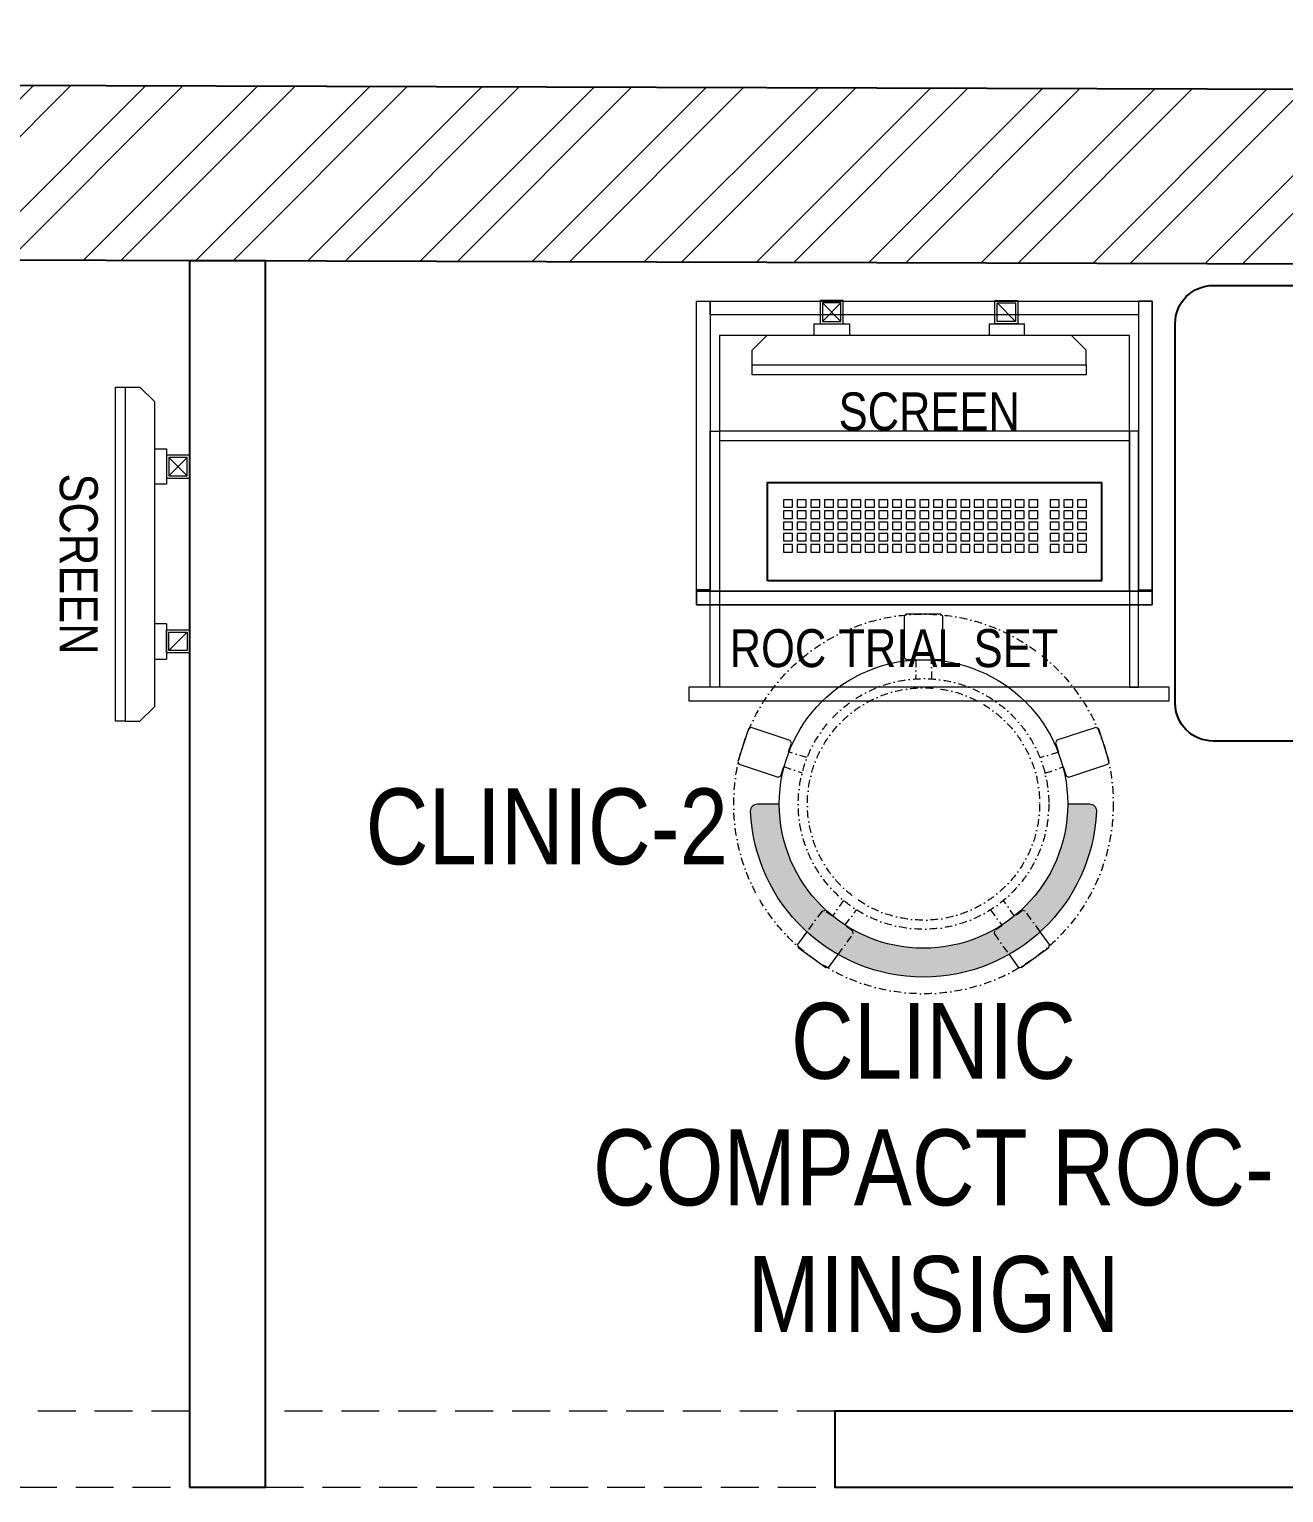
# Model space of a CAD drawing. Header units: millimetres. Extents: x 1938400 to 1950615, y 37176 to 49190.
# Drawn here: x 1945156 to 1946809, y 44842 to 46769 of the extents above; entities that cross this region are included whole.
import ezdxf

# ---------------------------------------------------------------- set-up
doc = ezdxf.new("R2010")
doc.units = ezdxf.units.MM
doc.header["$LTSCALE"] = 40
for name, pattern in [('a_p6_plan_L18$0$HIDDEN', [0.375, 0.25, -0.125]), ('CONTINOUS', [0]), ('DASHDOT2', [0.5, 0.25, -0.125, 0, -0.125]), ('HIDDEN', [9.524999999999995, 6.349999999999998, -3.174999999999998])]:
    doc.linetypes.add(name, pattern=pattern)
doc.layers.add('A-CARPET AREA', color=3, linetype='CONTINOUS', lineweight=0, true_color=0x0aff0a)
doc.layers.add('A-WALL', color=1, linetype='Continuous')
doc.layers.add('PDF_Geometry', color=7, linetype='Continuous')
for name, color, linetype, lineweight in [('HATCH', 9, 'Continuous', 9), ('LENS-CURTAIN', 5, 'a_p6_plan_L18$0$HIDDEN', 9), ('LENS-DIM', 252, 'Continuous', 5), ('LENS-FURNITURE', 13, 'Continuous', 9), ('LENS-PARTITION', 21, 'Continuous', 25), ('LENS-TEXT', 31, 'Continuous', 5), ('LENS_PARTITION', 21, 'Continuous', 25), ('LK-EQPMT', 3, 'Continuous', 18), ('LK-IT', 3, 'Continuous', 18), ('LN-ELEVATION-1', 81, 'Continuous', 13), ('LN-ELEVATION-2', 103, 'Continuous', 20), ('LN-HATCH', 251, 'Continuous', 0)]:
    doc.layers.add(name, color=color, linetype=linetype, lineweight=lineweight)
doc.styles.add('LK TXT', font='Gill Sans MT Condensed Regular.ttf')
doc.styles.get("Standard").update_dxf_attribs({"font": 'Gill Sans MT Condensed Regular.ttf', "height": 100})

# ---------------------------------------------------------------- blocks, each defined once
blk = doc.blocks.new('CLINIC SCREEN')
at = {"layer": 'LK-EQPMT'}
for p, q in [((-103.1090284836336, 42.85441964946222), (-127.4114311772946, 18.55201695591665)), ((-127.4114311772946, 42.85441964946222), (-103.1090284836336, 18.55201695591665)), ((102.7052824410566, 42.85441964946222), (127.007685134602, 18.55201695591665))]:
    blk.add_line(p, q, dxfattribs=at)
at = {"layer": 'LK-EQPMT', "ltscale": 12}
for p, q in [((-220.0000000000082, -19.41163062257681), (-200.5883693773149, 0)), ((200.5883693773149, 0), (-200.5883693773149, 0)), ((-138.5315413423604, 0), (-138.5315413423604, 15.514207008644)), ((-138.5315413423604, 15.514207008644), (-91.98892031613741, 15.514207008644)), ((-91.98892031613741, 15.514207008644), (-91.98892031613741, 0)), ((91.98892031610741, 15.514207008644), (91.98892031610741, 0)), ((91.98892031610741, 15.514207008644), (138.5315413423595, 15.514207008644)), ((138.5315413423595, 0), (138.5315413423595, 15.514207008644)), ((219.9999999999918, -19.41163062257681), (200.5883693773149, 0)), ((-220.0000000000082, -38.82326124538668), (-220.0000000000082, -19.41163062257681)), ((219.9999999999918, -38.82326124538668), (219.9999999999918, -19.41163062257681))]:
    blk.add_line(p, q, dxfattribs=at)
at = {"layer": 'LK-EQPMT'}
for points in [[(-130.4492315140169, 15.51421661919448), (-100.0712281470269, 15.51421661919448), (-100.0712281470269, 45.89221998606814), (-130.4492315140169, 45.89221998606814)], [(-127.4114311772946, 18.55201695591665), (-103.1090284836336, 18.55201695591665), (-103.1090284836336, 42.85441964946222), (-127.4114311772946, 42.85441964946222)], [(130.0454854713243, 15.51421661919448), (99.66748210433435, 15.51421661919448), (99.66748210433435, 45.89221998606814), (130.0454854713243, 45.89221998606814)], [(127.007685134602, 18.55201695591665), (102.7052824410566, 18.55201695591665), (102.7052824410566, 42.85441964946222), (127.007685134602, 42.85441964946222)]]:
    blk.add_lwpolyline(points, close=True, dxfattribs=at)
at = {"layer": 'LK-EQPMT', "ltscale": 12}
blk.add_lwpolyline([(-220.0000000000082, -51.71278328332107), (-220.0000000000082, -38.82326124538668), (219.9999999999918, -38.82326124538668), (219.9999999999918, -51.71278328332107)], close=True, dxfattribs=at)
at = {"layer": 'LK-EQPMT', "ltscale": 12, "insert": (5.199680584678389, -100.4085774972336), "char_height": 50, "attachment_point": 5}
blk.add_mtext_dynamic_manual_height_columns(' SCREEN', width=466.4796511627907, gutter_width=12.5, heights=[0], dxfattribs=at)
blk = doc.blocks.new('A$Cbc15f9d8')
at = {"layer": 'LN-HATCH'}
h = blk.add_hatch(dxfattribs=at)
h.set_pattern_fill('ANSI32', color=256, scale=11, angle=180)
h.set_pattern_definition([(225, (-4658256.187308483, -44958.98772636195), (74.08711299882052, -74.08711299882054), []), (225, (-4658305.578738483, -44958.98772636195), (74.08711299882052, -74.08711299882054), [])])
h.paths.add_polyline_path([(-1249.826642777771, 784.1614988286746), (-1250.520678231493, 554.1625459733186), (8628.43434465118, 524.3522144289454), (8616.460724287668, -3443.629720058409), (8846.45967714302, -3444.323755512595), (8846.59284615889, -3394.323932853178), (8859.127332961187, 753.6571318301138)])
h.paths.add_polyline_path([(-1242.361235323362, 3258.150235200184), (-3302.351856553927, 3264.366378836218), (-3309.029684644193, 1051.376454184181), (-3079.030731787905, 1050.682418729528), (-3073.046939152293, 3033.673390525743), (-1473.054223633371, 3028.845317798551), (-1479.650577996857, 842.8552702207817), (-1249.651625141501, 842.1612347665941)])
h.paths.add_polyline_path([(-2280.515988847241, 557.2706177913349), (-2279.646935756318, 845.2693065846105), (-2872.644235945307, 847.058711038786), (-2873.51328903623, 559.0600222455105)])
h.paths.add_polyline_path([(-3321.187375280076, -2977.60520258185), (-3091.188422424719, -2978.299238036503), (-3080.512346606702, 559.6846541546983), (-3310.511299462989, 560.3786896093517)])
h.paths.add_polyline_path([(-3092.57045824267, -3436.297152853688), (-3322.569411098957, -3435.6031173995), (-3332.005275733769, -6562.58888079191), (-3102.006322878413, -6563.282916246098)])
h.paths.add_polyline_path([(-2508.571574180387, -8077.080524593709), (-2507.808135180734, -7824.081676452071), (-3105.805412605405, -7822.27718427044), (-3104.094464333728, -7255.279765708488), (-3334.093417189084, -7254.585730253835), (-3336.567804461346, -8074.581996956956)])
h.paths.add_polyline_path([(2268.127875007689, -7852.493409803253), (2270.710893915966, -6996.497307000332), (1827.71291080676, -6995.160534364288), (1825.129891898483, -7851.156637166742), (1604.130898066796, -7850.489759621327), (1603.409704703837, -8089.488671502214), (2489.40567092225, -8092.16221677477), (2490.12686428614, -7853.163304893882)])
h.paths.add_polyline_path([(8832.376792507244, -8111.302507592016), (8836.857902007177, -6626.29120752553), (8836.800742821768, -6626.290969675989), (8837.008724780753, -6576.309496141154), (8607.009771924466, -6575.615460686503), (8603.162401469424, -7850.609655865584), (6990.169745136984, -7845.742355047844), (6989.385183319448, -8105.741171319619)])
at = {"layer": 'A-WALL'}
for p, q in [((8859.127332961187, 753.6571318301138), (-1249.826642777771, 784.1614988286746)), ((8628.43434465118, 524.3522144289454), (-1250.520678231493, 554.1625459733186))]:
    blk.add_line(p, q, dxfattribs=at)
blk = doc.blocks.new('MOROTISED TABLE-TRIAL SET 950x600')
at = {"layer": 'PDF_Geometry', "lineweight": 25}
blk.add_lwpolyline([(415.5923622683621, 2.18279e-11), (550.0003704861738, 2.18279e-11, 0.4142524001247118), (599.9958994225599, 50.00260162355697), (599.9958994225599, 899.9973678589085, 0.4142518501714829), (550.0003704861738, 950.0000000000218), (50.00260613719, 950.0000000000218, 0.4142929195148918), (4.605390131e-07, 899.9973678589085), (4.605390131e-07, 50.00260162355697, 0.414163635492108), (50.00260613719, 2.18279e-11), (415.5923622683621, 2.18279e-11)], format="xyb", dxfattribs=at)
blk = doc.blocks.new('TRIAL SET ROC')
at = {"layer": 'LENS-DIM', "ltscale": 0.5}
for points in [[(-400.3652351796627, -364.3162249757442), (-430.3652351796626, -364.3162249757442)], [(169.6347648203373, -364.3162249757442), (139.6347648203373, -364.3162249757442)]]:
    blk.add_lwpolyline(points, dxfattribs=at)
at = {"layer": 'LENS-FURNITURE'}
blk.add_lwpolyline([(-430.3652351796626, 18), (169.6347648203373, 18), (169.6347648203373, -382.3162249757443), (-430.3652351796626, -382.3162249757443)], close=True, dxfattribs=at)
at = {"layer": 'LENS-FURNITURE', "color": 146, "true_color": 0x105689}
for points in [[(-412.3652351796627, -153.6065521437457), (-400.3652351796627, -153.6065521437457), (-400.3652351796628, -490.6065521437458), (-412.3652351796627, -490.6065521437458)], [(139.6347648203373, -153.6065521437458), (-400.3652351796627, -153.6065521437457), (-400.3652351796627, -165.6065521437457), (139.6347648203373, -165.6065521437458)], [(151.6347648203373, -153.6065521437458), (139.6347648203373, -153.6065521437458), (139.6347648203372, -490.6065521437458), (151.6347648203373, -490.6065521437458)], [(192.1347648203373, -490.6065521437458), (-440.8652351796627, -490.6065521437458), (-440.8652351796627, -508.6065521437458), (192.1347648203373, -508.6065521437458)]]:
    blk.add_lwpolyline(points, close=True, dxfattribs=at)
at = {"layer": 'LN-ELEVATION-2'}
for points in [[(-430.3652351796626, 18), (-412.3652351796627, 18), (-412.3652351796627, -362.3162249757442), (-430.3652351796626, -362.3162249757442)], [(-412.3652351796627, 18), (151.6347648203373, 18), (151.6347648203373, 0), (-412.3652351796627, 0)], [(169.6347648203373, 18), (151.6347648203373, 18), (151.6347648203373, -362.3162249757442), (169.6347648203373, -362.3162249757442)], [(169.6347648203373, -364.3162249757442), (-430.3652351796626, -364.3162249757442), (-430.3652351796626, -382.3162249757443), (169.6347648203373, -382.3162249757443)], [(169.6347648203373, -382.3162249757443), (-430.3652351796626, -382.3162249757443), (-430.3652351796626, -364.3162249757442), (169.6347648203373, -364.3162249757442)]]:
    blk.add_lwpolyline(points, close=True, dxfattribs=at)
at = {"layer": 'LN-ELEVATION-2', "linetype": 'HIDDEN', "ltscale": 100}
blk.add_lwpolyline([(-400.3652351796627, -364.3162249757442), (139.6347648203373, -364.3162249757442), (139.6347648203373, -27.35909500904381), (-400.3652351796627, -27.35909500904381)], close=True, dxfattribs=at)
at = {"insert": (-386.8645105547048, -414.1468168679739), "char_height": 50, "attachment_point": 1}
blk.add_mtext_dynamic_manual_height_columns('ROC TRIAL SET', width=625.228464345434, gutter_width=500, heights=[0], dxfattribs=at)
blk = doc.blocks.new('*U34')
at = {"layer": 'LK-EQPMT', "ltscale": 12}
blk.add_lwpolyline([(5.986879315214991, 4.914598100478997), (-5.986879315214991, 4.914598100478997), (-5.986879315214991, -4.914598100478997), (5.986879315214991, -4.914598100478997)], close=True, dxfattribs=at)
blk = doc.blocks.new('*U35')
at = {"color": 0, "linetype": 'ByBlock', "lineweight": -2, "transparency": 16777216}
for p in [(0, 0), (17.96063794564497, 0), (35.92127589128995, 0), (53.88191383693492, 0), (71.8425517825799, 0), (89.80318972822487, 0), (107.7638276738698, 0), (125.7244656195148, 0), (143.6851035651598, 0), (161.6457415108048, 0), (179.6063794564497, 0), (197.5670174020947, 0), (215.5276553477397, 0), (233.4882932933847, 0), (251.4489312390296, 0), (269.4095691846746, 0), (287.3702071303196, 0), (305.3308450759646, 0), (323.2914830216096, 0), (-9e-16, -14.74379430143699), (17.96063794564497, -14.74379430143699), (35.92127589128995, -14.74379430143699), (53.88191383693492, -14.74379430143699), (71.8425517825799, -14.74379430143699), (89.80318972822487, -14.74379430143699), (107.7638276738698, -14.74379430143699), (125.7244656195148, -14.74379430143699), (143.6851035651598, -14.74379430143699), (161.6457415108048, -14.74379430143699), (179.6063794564497, -14.74379430143699), (197.5670174020947, -14.74379430143699), (215.5276553477397, -14.74379430143699), (233.4882932933847, -14.74379430143699), (251.4489312390296, -14.74379430143699), (269.4095691846746, -14.74379430143699), (287.3702071303196, -14.74379430143699), (305.3308450759646, -14.74379430143699), (323.2914830216096, -14.74379430143699), (-1.8e-15, -29.48758860287398), (17.96063794564497, -29.48758860287398), (35.92127589128995, -29.48758860287398), (53.88191383693492, -29.48758860287398), (71.8425517825799, -29.48758860287398), (89.80318972822487, -29.48758860287398), (107.7638276738698, -29.48758860287398), (125.7244656195148, -29.48758860287398), (143.6851035651598, -29.48758860287398), (161.6457415108048, -29.48758860287398), (179.6063794564497, -29.48758860287398), (197.5670174020947, -29.48758860287398), (215.5276553477397, -29.48758860287398), (233.4882932933847, -29.48758860287398), (251.4489312390296, -29.48758860287398), (269.4095691846746, -29.48758860287398), (287.3702071303196, -29.48758860287398), (305.3308450759646, -29.48758860287398), (323.2914830216096, -29.48758860287398), (-2.7e-15, -44.23138290431096), (-3.6e-15, -58.97517720574795), (17.96063794564497, -44.23138290431096), (17.96063794564497, -58.97517720574795), (35.92127589128995, -44.23138290431096), (35.92127589128994, -58.97517720574795), (53.88191383693492, -44.23138290431096), (53.88191383693492, -58.97517720574795), (71.8425517825799, -44.23138290431096), (71.8425517825799, -58.97517720574795), (89.80318972822487, -44.23138290431096), (89.80318972822487, -58.97517720574795), (107.7638276738698, -44.23138290431096), (107.7638276738698, -58.97517720574795), (125.7244656195148, -44.23138290431096), (125.7244656195148, -58.97517720574795), (143.6851035651598, -44.23138290431096), (143.6851035651598, -58.97517720574795), (161.6457415108048, -44.23138290431096), (161.6457415108048, -58.97517720574795), (179.6063794564497, -44.23138290431096), (179.6063794564497, -58.97517720574795), (197.5670174020947, -44.23138290431096), (197.5670174020947, -58.97517720574795), (215.5276553477397, -44.23138290431096), (215.5276553477397, -58.97517720574795), (233.4882932933847, -44.23138290431096), (233.4882932933847, -58.97517720574795), (251.4489312390296, -44.23138290431096), (251.4489312390296, -58.97517720574795), (269.4095691846746, -44.23138290431096), (269.4095691846746, -58.97517720574795), (287.3702071303196, -44.23138290431096), (287.3702071303196, -58.97517720574795), (305.3308450759646, -44.23138290431096), (305.3308450759646, -58.97517720574795), (323.2914830216096, -44.23138290431096), (323.2914830216096, -58.97517720574795)]:
    blk.add_blockref('*U34', p, dxfattribs=at)
blk = doc.blocks.new('*U32')
at = {"layer": 'LK-EQPMT', "ltscale": 12}
blk.add_lwpolyline([(5.986879315214991, 4.914598100478997), (-5.986879315214991, 4.914598100478997), (-5.986879315214991, -4.914598100478997), (5.986879315214991, -4.914598100478997)], close=True, dxfattribs=at)
blk = doc.blocks.new('*U33')
at = {"color": 0, "linetype": 'ByBlock', "lineweight": -2, "transparency": 16777216}
for p in [(0, 0), (17.96063794564497, 0), (35.92127589128995, 0), (-9e-16, -14.74379430143699), (17.96063794564497, -14.74379430143699), (35.92127589128995, -14.74379430143699), (-1.8e-15, -29.48758860287398), (17.96063794564497, -29.48758860287398), (35.92127589128995, -29.48758860287398), (-2.7e-15, -44.23138290431096), (-3.6e-15, -58.97517720574795), (17.96063794564497, -44.23138290431096), (17.96063794564497, -58.97517720574795), (35.92127589128995, -44.23138290431096), (35.92127589128994, -58.97517720574795)]:
    blk.add_blockref('*U32', p, dxfattribs=at)
blk = doc.blocks.new('KEYBOARD')
at = {"ltscale": 12}
blk.add_lwpolyline([(8.040144996717572, 2.91038e-11), (8.040144996717572, 129.0940371821052), (448.0401449967176, 129.0940371821052), (448.0401449967176, 2.91038e-11)], close=True, dxfattribs=at)
for name, p in [('*U35', (35.16895717114949, 101.6202952143818)), ('*U33', (386.6121428576974, 101.6202952143818))]:
    blk.add_blockref(name, p)
blk = doc.blocks.new('DOCTOR STOOL')
at = {"layer": 'HATCH'}
h = blk.add_hatch(dxfattribs=at)
h.set_pattern_fill('ANSI36', color=250)
h.set_pattern_definition([(45, (-689.3997257252789, -1.6298145e-09), (1.683798022700465, 6.173926083235043), [7.9375, -1.587499999999999, 0, -1.587499999999999])])
edge = h.paths.add_edge_path()
edge.add_line((227.9999999995508, 37.80991745903158), (227.9999999995508, 9.119999995687976))
edge.add_arc((218.8799999996107, 9.119999995749478), 9.119999999940092, 267.6119845363388, 359.9999999996136, ccw=False)
edge.add_arc((227.9999999996448, 227.809917461127), 228.000000002257, 92.3880154632688, 267.61198453673126, ccw=False)
edge.add_arc((218.8799999994991, 446.4998349263882), 9.120000000051716, -3.4498270906624384e-10, 92.3880154629299, ccw=False)
edge.add_line((227.9999999995508, 446.4998349263331), (227.9999999995508, 417.8099174629896))
edge.add_arc((227.9999999995508, 227.8099174610106), 190.000000001979, 90, 270)
at = {"layer": 'LN-ELEVATION-1', "color": 1, "ltscale": 100}
for p, q in [((280.216825267778, 470.8199351556545), (263.2765658827273, 419.2080985742269)), ((283.7804025793014, 472.6222848009841), (280.216825267778, 470.8199351556545)), ((326.7280946081726, 458.5258082725714), (283.7804025793014, 472.6222848009841)), ((311.5704969359354, 403.3893210494851), (328.5107563209863, 455.0011576309128)), ((328.5107563209863, 455.0011576309128), (326.7280946081726, 458.5258082725714)), ((263.2765658827273, 419.2080985742269), (264.9623320118756, 415.8750283533983)), ((264.9623320118756, 415.8750283533983), (277.1938885417335, 411.860334166498)), ((296.5654050509577, 405.5021315508961), (308.1985000452432, 401.6838669878201)), ((39.08480768888887, 393.0010463140122), (12.40669512363752, 356.5114147582037)), ((39.08480768888882, 393.0010463140122), (12.40669512363746, 356.5114147582038)), ((42.98782241378307, 393.6072814048264), (39.08480768888887, 393.0010463140122)), ((42.98782241378307, 393.6072814048264), (39.08480768888882, 393.0010463140122)), ((59.57058497173765, 381.4833769612495), (42.98782241378307, 393.6072814048264)), ((308.1985000452432, 401.6838669878201), (311.5704969359354, 403.3893210494851)), ((12.40669512363752, 356.5114147582037), (13.0196255484409, 352.5652946645453)), ((12.40669512363746, 356.5114147582038), (13.0196255484409, 352.5652946645454)), ((13.0196255484409, 352.5652946645454), (29.7154459787677, 340.3587319282719)), ((420.8553691428768, 253.2346719447014), (418.2142363802958, 250.5935391821201)), ((418.2142363802958, 250.5935391821201), (418.2142363802958, 237.7199715119894)), ((475.1762128710516, 253.2346719447014), (420.8553691428768, 253.2346719447014)), ((478, 250.4108848157539), (475.1762128710516, 253.2346719447014)), ((478, 205.2089501102255), (478, 250.4108848157539)), ((418.2142363802958, 217.3316809419539), (418.2142363802958, 205.0879869152431)), ((418.2142363802958, 205.0879869152431), (420.8862147285707, 202.4160085669703)), ((420.8862147285707, 202.4160085669703), (475.2070584567457, 202.4160085669703)), ((475.2070584567457, 202.4160085669703), (478, 205.2089501102255)), ((13.14542959810012, 103.0870834562575), (12.51589555233795, 99.18775892330295)), ((12.51589555233795, 99.18775892330295), (38.97560726018833, 62.53944985644)), ((29.80030336598447, 115.1117353337796), (13.14542959810012, 103.0870834562575)), ((38.97560726018833, 62.53944985644), (42.91799640697923, 61.90296316019987)), ((42.91799640697923, 61.90296316019987), (59.68641968664888, 74.00959664677595)), ((265.1695928365815, 39.88396831355146), (263.4540770094588, 36.51707923991359)), ((276.814037965594, 43.66747740659263), (265.1695928365815, 39.88396831355146)), ((308.4479453730848, 53.94595568517189), (296.2044548037813, 49.96780495439072)), ((311.7759667420094, 52.25024394459229), (308.4479453730848, 53.94595568517189)), ((328.5620286722446, 0.5880509189853456), (311.7759667420094, 52.25024394459229)), ((263.4540770094588, 36.51707923991359), (280.2401389396941, -15.14511378569341)), ((326.7490456010059, -2.970128374224428), (328.5620286722446, 0.5880509189853456)), ((280.2401389396941, -15.14511378569341), (283.7594505281909, -16.93829277038793)), ((283.7594505281909, -16.93829277038793), (326.7490456010059, -2.970128374224428))]:
    blk.add_line(p, q, dxfattribs=at)
at = {"layer": 'LN-ELEVATION-1', "linetype": 'DASHDOT2'}
for p, q in [((277.1938885417335, 411.860334166498), (268.7900486169635, 387.6885337123986)), ((289.0238237874953, 381.1105793348574), (296.5654050509577, 405.5021315508961)), ((86.83876787340999, 361.5472027143797), (59.57058497173759, 381.4833769612495)), ((80.19253728373064, 347.929406650394), (87.41874672779522, 357.8132288103797)), ((101.0598051864781, 333.2195324926688), (80.19253728373064, 347.929406650394)), ((87.41874672779522, 357.8132288103797), (86.83876787340999, 361.5472027143797)), ((29.71544597876769, 340.3587319282719), (56.87057100806764, 320.505215974099)), ((60.56143954330456, 321.078499494494), (68.15939944607226, 331.4707923056775)), ((68.15939944607226, 331.4707923056775), (88.55121842376921, 316.0087684583668)), ((56.87057100806764, 320.505215974099), (60.56143954330456, 321.078499494494)), ((418.2142363802958, 237.7199715119894), (392.674698740354, 238.1657657997326)), ((392.6382343793381, 216.8896711079804), (418.2142363802958, 217.3316809419539)), ((88.52282127921524, 139.6559804205055), (68.08455919950495, 124.3556304041746)), ((57.18706371601854, 134.8847017249933), (29.80030336598445, 115.1117353337796)), ((60.91750725147699, 134.282433000881), (57.18706371601854, 134.8847017249933)), ((68.08455919950495, 124.3556304041746), (60.91750725147699, 134.282433000881)), ((80.019187533744, 107.8254447158111), (101.0258646791657, 122.4411888974116)), ((87.55494659853252, 97.38796035055849), (80.019187533744, 107.8254447158111)), ((86.95963052489695, 93.7005814289354), (87.55494659853252, 97.38796035055849)), ((59.68641968664886, 74.00959664677595), (86.95963052489695, 93.7005814289354)), ((268.4902438431725, 67.85511086587476), (276.814037965594, 43.66747740659263)), ((296.2044548037813, 49.96780495439072), (288.7362802880323, 74.39510638930753))]:
    blk.add_line(p, q, dxfattribs=at)
at = {"layer": 'LN-ELEVATION-1', "color": 1, "ltscale": 100}
blk.add_lwpolyline([(228, 37.80991746066138), (228, 9.11999999731779, -0.4264743413925903), (218.5, 0.0079201031476259, -0.959166304662544), (218.5, 455.611914822366, -0.4264743413925903), (228, 446.4998349279631), (228, 417.8099174646193)], format="xyb", dxfattribs=at)
at = {"layer": 'LN-ELEVATION-1', "linetype": 'DASHDOT2'}
for radius in [250, 165, 153]:
    blk.add_circle((228, 227.8099174629897), radius, dxfattribs=at)
at = {"layer": 'LN-ELEVATION-1', "color": 1, "ltscale": 100}
blk.add_circle((228, 227.8099174629897), 190, dxfattribs=at)

msp = doc.modelspace()

# ---------------------------------------------------------------- linework, layer by layer
at = {"layer": 'LENS-CURTAIN', "ltscale": 5}
for points in [[(1944617.228508811, 44849.67205929843), (1945367.22850881, 44849.67205929843), (1945367.22850881, 44949.67205929842), (1944617.228508811, 44949.67205929842)], [(1945467.22850881, 44849.67205929843), (1946217.228508811, 44849.67205929843), (1946217.228508811, 44949.67205929842), (1945467.22850881, 44949.67205929842)]]:
    msp.add_lwpolyline(points, close=True, dxfattribs=at)
at = {"layer": 'LENS-PARTITION'}
for points in [[(1945367.22850881, 44849.67205929843), (1945467.22850881, 44849.67205929843), (1945467.22850881, 46464.45809934307), (1945367.22850881, 46464.45809934307)], [(1948416.929465409, 44949.67205929842), (1946217.228508811, 44949.67205929842), (1946217.228508811, 44849.67205929843), (1948416.929465409, 44849.67205929843)]]:
    msp.add_lwpolyline(points, close=True, dxfattribs=at)

# ---------------------------------------------------------------- block references
for name, p in [('TRIAL SET ROC', (1946465.663187269, 46393.55510633901)), ('KEYBOARD', (1946120.443623098, 46043.28203671887))]:
    msp.add_blockref(name, p)
at = {"layer": 'A-CARPET AREA'}
msp.add_blockref('A$Cbc15f9d8', (1941738.794164159, 45925.31984486948), dxfattribs=at)
at = {"layer": 'LENS-FURNITURE', "xscale": -1, "rotation": 90}
msp.add_blockref('MOROTISED TABLE-TRIAL SET 950x600', (1947615.691812268, 46432.05533311978), dxfattribs=at)
at = {"layer": 'LENS-FURNITURE', "rotation": 89.99999999999999}
msp.add_blockref('DOCTOR STOOL', (1946561.963461438, 45521.24150071755), dxfattribs=at)
at = {"layer": 'LENS_PARTITION'}
msp.add_blockref('CLINIC SCREEN', (1946328.49521989, 46366.19601133183), dxfattribs=at)
at = {"layer": 'LK-IT', "rotation": 270}
msp.add_blockref('CLINIC SCREEN', (1945321.336288825, 46078.28978359427), dxfattribs=at)

# ---------------------------------------------------------------- texts
at = {"layer": 'LENS-TEXT', "color": 0, "linetype": 'Continuous', "ltscale": 3, "char_height": 100, "attachment_point": 5, "style": 'LK TXT'}
for s, insert in [('CLINIC-2', (1945837.854717025, 45719.00026636808)), ('CLINIC COMPACT ROC- MINSIGN', (1946347.260073256, 45269.90958337678))]:
    msp.add_mtext_dynamic_manual_height_columns(s, width=917.0847780748493, gutter_width=0.9999999999999992, heights=[0], dxfattribs=dict(at, insert=insert))

doc.saveas('drawing.dxf')
